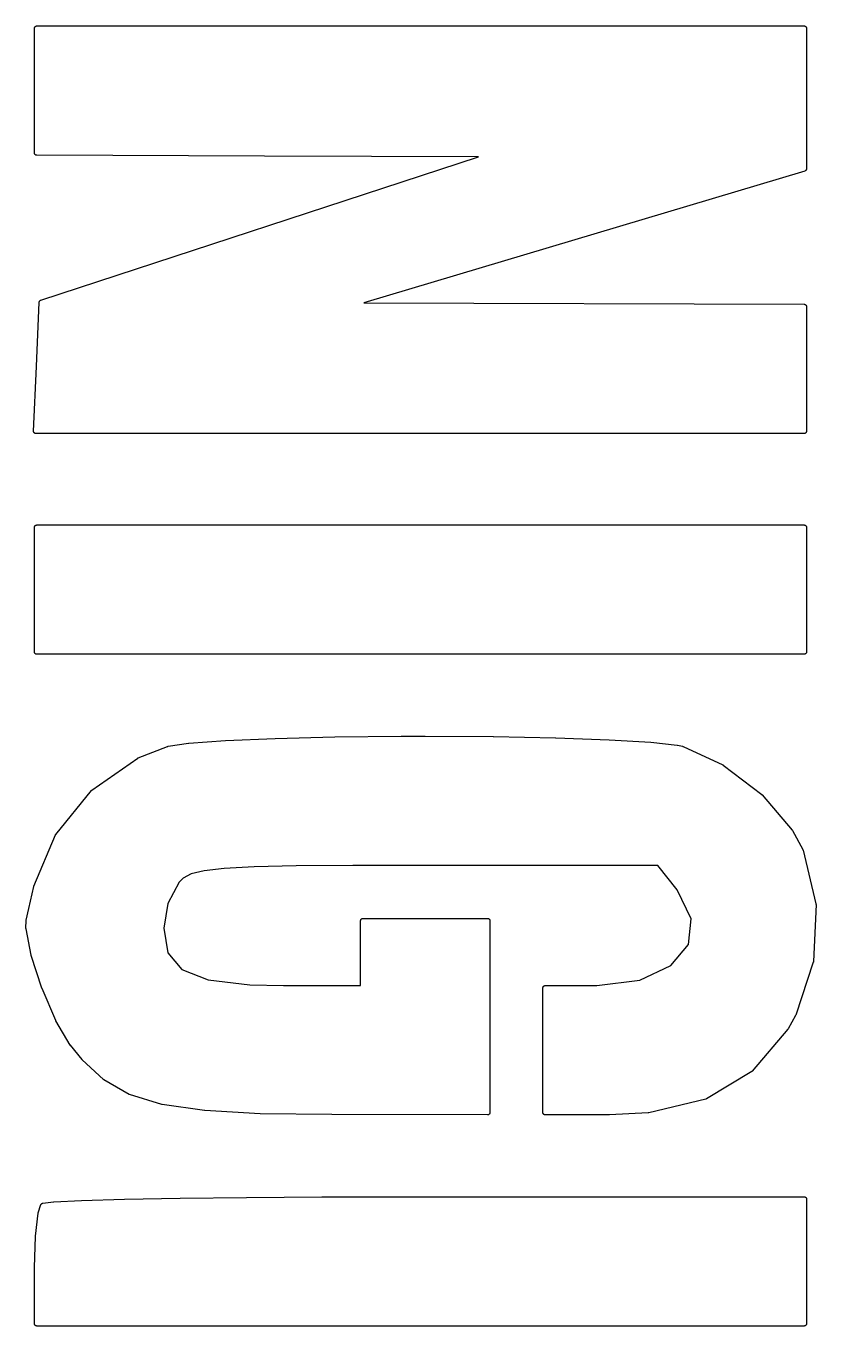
# Model space of a CAD drawing. Extents: x -1.2 to 49.3, y 2.3 to 45.6.
# Drawn here: x 38.647 to 40.39, y 13.244 to 16.111 of the extents above; entities that cross this region are included whole.
import ezdxf

# ---------------------------------------------------------------- set-up
doc = ezdxf.new("R2010")
doc.units = 0
doc.layers.add('BLACK', color=7, linetype='CONTINUOUS')

msp = doc.modelspace()

# ---------------------------------------------------------------- linework, layer by layer
at = {"layer": 'BLACK', "linetype": 'CONTINUOUS'}
for p, q in [((38.6653, 16.1064), (38.6654, 16.1069)), ((38.6653, 15.8312), (38.6653, 16.1064)), ((38.6654, 16.1074), (38.6656, 16.1079)), ((38.6654, 16.1073), (38.6654, 16.1074)), ((38.6654, 16.1074), (38.6654, 16.1074)), ((38.6654, 16.1069), (38.6654, 16.1073)), ((38.6656, 16.1079), (38.6657, 16.1083)), ((38.6657, 16.1083), (38.666, 16.1088)), ((38.6657, 16.1083), (38.6657, 16.1083)), ((38.6657, 16.1083), (38.6657, 16.1083)), ((38.666, 16.1088), (38.6662, 16.1091)), ((38.6662, 16.1092), (38.6665, 16.1095)), ((38.6662, 16.1091), (38.6662, 16.1092)), ((38.6662, 16.1091), (38.6662, 16.1091)), ((38.6665, 16.1095), (38.6668, 16.1099)), ((38.6668, 16.1099), (38.6672, 16.1102)), ((38.6668, 16.1099), (38.6668, 16.1099)), ((38.6668, 16.1099), (38.6668, 16.1099)), ((38.6672, 16.1102), (38.6676, 16.1105)), ((38.6676, 16.1105), (38.668, 16.1107)), ((38.6676, 16.1105), (38.6676, 16.1105)), ((38.6676, 16.1105), (38.6676, 16.1105)), ((38.668, 16.1107), (38.6684, 16.111)), ((38.6684, 16.111), (38.6684, 16.111)), ((38.6684, 16.111), (38.6685, 16.111)), ((38.6685, 16.111), (38.6689, 16.1111)), ((38.6689, 16.1111), (38.6694, 16.1112)), ((38.6694, 16.1112), (38.6698, 16.1113)), ((38.6694, 16.1112), (38.6694, 16.1112)), ((38.6694, 16.1112), (38.6694, 16.1112)), ((38.6698, 16.1113), (38.6703, 16.1113)), ((38.6703, 16.1113), (40.3637, 16.1113)), ((40.3637, 16.1113), (40.3642, 16.1113)), ((40.3642, 16.1113), (40.3647, 16.1112)), ((40.3647, 16.1112), (40.3647, 16.1112)), ((40.3647, 16.1112), (40.3647, 16.1112)), ((40.3647, 16.1112), (40.3652, 16.1111)), ((40.3652, 16.1111), (40.3656, 16.1109)), ((40.3656, 16.1109), (40.3656, 16.1109)), ((40.3656, 16.1109), (40.3656, 16.1109)), ((40.3656, 16.1109), (40.3661, 16.1107)), ((40.3661, 16.1107), (40.3665, 16.1105)), ((40.3665, 16.1105), (40.3665, 16.1105)), ((40.3665, 16.1105), (40.3665, 16.1105)), ((40.3665, 16.1105), (40.3669, 16.1102)), ((40.3669, 16.1102), (40.3672, 16.1099)), ((40.3672, 16.1099), (40.3672, 16.1098)), ((40.3672, 16.1098), (40.3672, 16.1098)), ((40.3672, 16.1098), (40.3675, 16.1095)), ((40.3675, 16.1095), (40.3678, 16.1091)), ((40.3678, 16.1091), (40.3678, 16.1091)), ((40.3678, 16.1091), (40.3678, 16.1091)), ((40.3678, 16.1091), (40.3681, 16.1087)), ((40.3681, 16.1087), (40.3683, 16.1082)), ((40.3683, 16.1082), (40.3683, 16.1082)), ((40.3683, 16.1082), (40.3683, 16.1082)), ((40.3683, 16.1082), (40.3684, 16.1078)), ((40.3684, 16.1078), (40.3686, 16.1073)), ((40.3686, 16.1073), (40.3686, 16.1073)), ((40.3686, 16.1073), (40.3686, 16.1073)), ((40.3686, 16.1073), (40.3686, 16.1069)), ((40.3686, 16.1069), (40.3687, 16.1063)), ((40.3687, 16.1063), (40.3687, 15.7961)), ((38.6654, 15.8307), (38.6653, 15.8312)), ((38.6654, 15.8302), (38.6654, 15.8307)), ((38.6656, 15.8297), (38.6654, 15.8302)), ((38.6654, 15.8302), (38.6654, 15.8302)), ((38.6654, 15.8302), (38.6654, 15.8302)), ((38.6657, 15.8293), (38.6656, 15.8297)), ((38.6659, 15.8289), (38.6657, 15.8293)), ((38.6657, 15.8293), (38.6657, 15.8293)), ((38.6657, 15.8293), (38.6657, 15.8293)), ((38.6661, 15.8284), (38.6659, 15.8289)), ((38.6662, 15.8284), (38.6661, 15.8284)), ((38.6665, 15.828), (38.6662, 15.8284)), ((38.6662, 15.8284), (38.6662, 15.8284)), ((38.6667, 15.8277), (38.6665, 15.828)), ((38.6668, 15.8277), (38.6667, 15.8277)), ((38.6668, 15.8276), (38.6668, 15.8277)), ((38.6671, 15.8273), (38.6668, 15.8276)), ((38.6675, 15.827), (38.6671, 15.8273)), ((38.6679, 15.8268), (38.6675, 15.827)), ((38.6675, 15.827), (38.6675, 15.827)), ((38.6675, 15.827), (38.6675, 15.827)), ((38.6683, 15.8266), (38.6679, 15.8268)), ((38.6684, 15.8266), (38.6683, 15.8266)), ((38.6688, 15.8264), (38.6684, 15.8266)), ((38.6684, 15.8266), (38.6684, 15.8266)), ((38.6693, 15.8263), (38.6688, 15.8264)), ((38.6698, 15.8262), (38.6693, 15.8263)), ((38.6693, 15.8263), (38.6693, 15.8263)), ((38.6693, 15.8263), (38.6693, 15.8263)), ((38.6702, 15.8262), (38.6698, 15.8262)), ((38.6703, 15.8262), (38.6702, 15.8262)), ((39.173, 15.8244), (38.6703, 15.8262)), ((38.6794, 15.5067), (39.6447, 15.8227)), ((39.6447, 15.8227), (39.173, 15.8244)), ((39.173, 15.8244), (39.173, 15.8244)), ((40.3651, 15.7914), (39.3921, 15.5004)), ((40.3653, 15.7914), (40.3651, 15.7914)), ((40.3655, 15.7915), (40.3653, 15.7914)), ((40.3658, 15.7916), (40.3655, 15.7915)), ((40.366, 15.7917), (40.3658, 15.7916)), ((40.3662, 15.7919), (40.366, 15.7917)), ((40.3664, 15.792), (40.3662, 15.7919)), ((40.3666, 15.7921), (40.3664, 15.792)), ((40.3668, 15.7923), (40.3666, 15.7921)), ((40.367, 15.7924), (40.3668, 15.7923)), ((40.3672, 15.7926), (40.367, 15.7924)), ((40.3673, 15.7928), (40.3672, 15.7926)), ((40.3675, 15.793), (40.3673, 15.7928)), ((40.3676, 15.7931), (40.3675, 15.793)), ((40.3678, 15.7933), (40.3676, 15.7931)), ((40.3679, 15.7936), (40.3678, 15.7933)), ((40.3681, 15.7938), (40.3679, 15.7936)), ((40.3683, 15.7942), (40.3681, 15.794)), ((40.3681, 15.794), (40.3681, 15.7938)), ((40.3684, 15.7947), (40.3683, 15.7944)), ((40.3683, 15.7944), (40.3683, 15.7942)), ((40.3685, 15.7949), (40.3684, 15.7947)), ((40.3686, 15.7951), (40.3685, 15.7949)), ((40.3687, 15.7961), (40.3686, 15.7958)), ((40.3686, 15.7958), (40.3686, 15.7956)), ((40.3686, 15.7956), (40.3686, 15.7954)), ((40.3686, 15.7954), (40.3686, 15.7951)), ((38.6697, 15.3599), (38.6759, 15.5022)), ((38.6759, 15.5024), (38.676, 15.5028)), ((38.6759, 15.5023), (38.6759, 15.5024)), ((38.6759, 15.5022), (38.6759, 15.5023)), ((38.6759, 15.5023), (38.6759, 15.5023)), ((38.676, 15.5028), (38.6761, 15.5032)), ((38.6761, 15.5033), (38.6763, 15.5037)), ((38.6761, 15.5032), (38.6761, 15.5033)), ((38.6761, 15.5033), (38.6761, 15.5033)), ((38.6763, 15.5037), (38.6764, 15.5041)), ((38.6764, 15.5041), (38.6764, 15.5042)), ((38.6764, 15.5042), (38.6765, 15.5042)), ((38.6765, 15.5042), (38.6767, 15.5046)), ((38.6767, 15.5046), (38.6769, 15.505)), ((38.6769, 15.505), (38.677, 15.505)), ((38.677, 15.5051), (38.6773, 15.5054)), ((38.677, 15.505), (38.677, 15.5051)), ((38.6773, 15.5054), (38.6776, 15.5057)), ((38.6776, 15.5057), (38.6777, 15.5058)), ((38.6776, 15.5057), (38.6776, 15.5057)), ((38.6777, 15.5058), (38.678, 15.506)), ((38.678, 15.506), (38.6784, 15.5063)), ((38.6784, 15.5063), (38.6784, 15.5063)), ((38.6784, 15.5063), (38.6785, 15.5063)), ((38.6785, 15.5063), (38.6788, 15.5065)), ((38.6788, 15.5065), (38.6792, 15.5067)), ((38.6792, 15.5067), (38.6793, 15.5067)), ((38.6793, 15.5067), (38.6794, 15.5067)), ((39.3921, 15.5004), (40.3637, 15.4975)), ((40.3637, 15.4975), (40.3638, 15.4975)), ((40.3638, 15.4975), (40.3643, 15.4974)), ((40.3643, 15.4974), (40.3647, 15.4974)), ((40.3647, 15.4974), (40.3647, 15.4974)), ((40.3647, 15.4974), (40.3647, 15.4974)), ((40.3647, 15.4974), (40.3652, 15.4972)), ((40.3652, 15.4972), (40.3656, 15.4971)), ((40.3656, 15.4971), (40.3656, 15.4971)), ((40.3656, 15.4971), (40.3656, 15.4971)), ((40.3656, 15.4971), (40.3661, 15.4968)), ((40.3661, 15.4968), (40.3665, 15.4966)), ((40.3665, 15.4966), (40.3665, 15.4966)), ((40.3665, 15.4966), (40.3665, 15.4966)), ((40.3665, 15.4966), (40.3669, 15.4963)), ((40.3669, 15.4963), (40.3672, 15.496)), ((40.3672, 15.496), (40.3672, 15.496)), ((40.3672, 15.496), (40.3672, 15.496)), ((40.3672, 15.496), (40.3675, 15.4956)), ((40.3675, 15.4956), (40.3678, 15.4953)), ((40.3678, 15.4953), (40.3678, 15.4952)), ((40.3678, 15.4952), (40.3679, 15.4952)), ((40.3679, 15.4952), (40.3681, 15.4948)), ((40.3681, 15.4948), (40.3683, 15.4944)), ((40.3683, 15.4944), (40.3683, 15.4944)), ((40.3683, 15.4944), (40.3683, 15.4944)), ((40.3683, 15.4944), (40.3684, 15.4939)), ((40.3684, 15.4939), (40.3686, 15.4935)), ((40.3686, 15.4935), (40.3686, 15.4934)), ((40.3686, 15.4934), (40.3686, 15.4934)), ((40.3686, 15.4934), (40.3686, 15.4931)), ((40.3686, 15.4931), (40.3687, 15.4925)), ((40.3687, 15.4925), (40.3687, 15.2173)), ((38.6634, 15.2176), (38.6697, 15.3599)), ((38.6697, 15.3599), (38.6697, 15.3599)), ((38.6697, 15.3599), (38.6697, 15.3599)), ((38.6634, 15.2175), (38.6634, 15.2176)), ((38.6634, 15.2174), (38.6634, 15.2175)), ((38.6634, 15.217), (38.6634, 15.2174)), ((38.6635, 15.2166), (38.6634, 15.217)), ((38.6635, 15.2165), (38.6635, 15.2166)), ((38.6635, 15.2164), (38.6635, 15.2165)), ((38.6636, 15.216), (38.6635, 15.2164)), ((38.6637, 15.2156), (38.6636, 15.216)), ((38.6637, 15.2155), (38.6637, 15.2156)), ((38.6638, 15.2155), (38.6637, 15.2155)), ((38.6639, 15.2151), (38.6638, 15.2155)), ((38.6641, 15.2148), (38.6639, 15.2151)), ((38.6642, 15.2147), (38.6641, 15.2148)), ((38.6642, 15.2146), (38.6642, 15.2147)), ((38.6645, 15.2143), (38.6642, 15.2146)), ((38.6647, 15.214), (38.6645, 15.2143)), ((38.6648, 15.2139), (38.6647, 15.214)), ((38.6648, 15.2138), (38.6648, 15.2139)), ((38.6651, 15.2136), (38.6648, 15.2138)), ((38.6654, 15.2133), (38.6651, 15.2136)), ((38.6655, 15.2133), (38.6654, 15.2133)), ((38.6656, 15.2132), (38.6655, 15.2133)), ((38.6659, 15.213), (38.6656, 15.2132)), ((38.6663, 15.2128), (38.6659, 15.213)), ((38.6664, 15.2127), (38.6663, 15.2128)), ((38.6663, 15.2128), (38.6663, 15.2128)), ((38.6668, 15.2126), (38.6664, 15.2127)), ((38.6672, 15.2125), (38.6668, 15.2126)), ((38.6673, 15.2125), (38.6672, 15.2125)), ((38.6674, 15.2124), (38.6673, 15.2125)), ((38.6678, 15.2124), (38.6674, 15.2124)), ((38.6681, 15.2123), (38.6678, 15.2124)), ((38.6682, 15.2123), (38.6681, 15.2123)), ((38.6683, 15.2123), (38.6682, 15.2123)), ((40.3637, 15.2123), (38.6683, 15.2123)), ((40.3642, 15.2124), (40.3637, 15.2123)), ((40.3646, 15.2124), (40.3642, 15.2124)), ((40.3651, 15.2126), (40.3646, 15.2124)), ((40.3646, 15.2124), (40.3646, 15.2124)), ((40.3646, 15.2124), (40.3646, 15.2124)), ((40.3655, 15.2127), (40.3651, 15.2126)), ((40.3656, 15.2127), (40.3655, 15.2127)), ((40.366, 15.2129), (40.3656, 15.2127)), ((40.3656, 15.2127), (40.3656, 15.2127)), ((40.3664, 15.2131), (40.366, 15.2129)), ((40.3668, 15.2135), (40.3664, 15.2132)), ((40.3664, 15.2132), (40.3664, 15.2132)), ((40.3664, 15.2132), (40.3664, 15.2131)), ((40.3672, 15.2138), (40.3668, 15.2135)), ((40.3675, 15.2141), (40.3672, 15.2138)), ((40.3672, 15.2138), (40.3672, 15.2138)), ((40.3672, 15.2138), (40.3672, 15.2138)), ((40.3678, 15.2145), (40.3675, 15.2141)), ((40.368, 15.2149), (40.3678, 15.2145)), ((40.3678, 15.2145), (40.3678, 15.2145)), ((40.3678, 15.2145), (40.3678, 15.2145)), ((40.3683, 15.2154), (40.368, 15.2149)), ((40.3684, 15.2158), (40.3683, 15.2154)), ((40.3683, 15.2154), (40.3683, 15.2154)), ((40.3683, 15.2154), (40.3683, 15.2154)), ((40.3686, 15.2163), (40.3684, 15.2158)), ((40.3687, 15.2173), (40.3686, 15.2168)), ((40.3686, 15.2168), (40.3686, 15.2163)), ((40.3686, 15.2163), (40.3686, 15.2163)), ((40.3686, 15.2163), (40.3686, 15.2163)), ((38.6653, 15.0057), (38.6654, 15.0062)), ((38.6653, 14.7305), (38.6653, 15.0057)), ((38.6654, 15.0067), (38.6656, 15.0072)), ((38.6654, 15.0062), (38.6654, 15.0067)), ((38.6654, 15.0067), (38.6654, 15.0067)), ((38.6654, 15.0067), (38.6654, 15.0067)), ((38.6656, 15.0072), (38.6657, 15.0076)), ((38.6657, 15.0076), (38.666, 15.0081)), ((38.6657, 15.0076), (38.6657, 15.0076)), ((38.6657, 15.0076), (38.6657, 15.0076)), ((38.666, 15.0081), (38.6662, 15.0085)), ((38.6662, 15.0085), (38.6665, 15.0089)), ((38.6662, 15.0085), (38.6662, 15.0085)), ((38.6662, 15.0085), (38.6662, 15.0085)), ((38.6665, 15.0089), (38.6668, 15.0092)), ((38.6668, 15.0092), (38.6672, 15.0095)), ((38.6668, 15.0092), (38.6668, 15.0092)), ((38.6668, 15.0092), (38.6668, 15.0092)), ((38.6672, 15.0095), (38.6676, 15.0098)), ((38.6676, 15.0099), (38.668, 15.0101)), ((38.6676, 15.0098), (38.6676, 15.0099)), ((38.6676, 15.0098), (38.6676, 15.0098)), ((38.668, 15.0101), (38.6684, 15.0103)), ((38.6684, 15.0103), (38.6684, 15.0103)), ((38.6684, 15.0103), (38.6685, 15.0103)), ((38.6685, 15.0103), (38.6689, 15.0104)), ((38.6689, 15.0104), (38.6694, 15.0106)), ((38.6694, 15.0106), (38.6694, 15.0106)), ((38.6694, 15.0106), (38.6694, 15.0106)), ((38.6694, 15.0106), (38.6698, 15.0106)), ((38.6698, 15.0106), (38.6703, 15.0107)), ((38.6703, 15.0107), (40.3637, 15.0107)), ((40.3637, 15.0107), (40.3642, 15.0106)), ((40.3642, 15.0106), (40.3647, 15.0106)), ((40.3647, 15.0106), (40.3647, 15.0106)), ((40.3647, 15.0106), (40.3647, 15.0106)), ((40.3647, 15.0106), (40.3652, 15.0104)), ((40.3652, 15.0104), (40.3656, 15.0103)), ((40.3656, 15.0103), (40.3656, 15.0103)), ((40.3656, 15.0103), (40.3656, 15.0103)), ((40.3656, 15.0103), (40.3661, 15.01)), ((40.3661, 15.01), (40.3665, 15.0098)), ((40.3665, 15.0098), (40.3665, 15.0098)), ((40.3665, 15.0098), (40.3665, 15.0098)), ((40.3665, 15.0098), (40.3669, 15.0095)), ((40.3669, 15.0095), (40.3672, 15.0092)), ((40.3672, 15.0092), (40.3672, 15.0092)), ((40.3672, 15.0092), (40.3672, 15.0092)), ((40.3672, 15.0092), (40.3675, 15.0088)), ((40.3675, 15.0088), (40.3678, 15.0084)), ((40.3678, 15.0084), (40.3678, 15.0084)), ((40.3678, 15.0084), (40.3678, 15.0084)), ((40.3678, 15.0084), (40.3681, 15.008)), ((40.3681, 15.008), (40.3683, 15.0076)), ((40.3683, 15.0076), (40.3683, 15.0076)), ((40.3683, 15.0076), (40.3683, 15.0075)), ((40.3683, 15.0075), (40.3684, 15.0071)), ((40.3684, 15.0071), (40.3686, 15.0066)), ((40.3686, 15.0066), (40.3686, 15.0066)), ((40.3686, 15.0066), (40.3686, 15.0066)), ((40.3686, 15.0066), (40.3686, 15.0062)), ((40.3686, 15.0062), (40.3687, 15.0057)), ((40.3687, 15.0057), (40.3687, 14.7304)), ((38.6654, 14.73), (38.6653, 14.7305)), ((38.6654, 14.7296), (38.6654, 14.73)), ((38.6654, 14.7295), (38.6654, 14.7296)), ((38.6656, 14.729), (38.6654, 14.7295)), ((38.6654, 14.7295), (38.6654, 14.7295)), ((38.6657, 14.7286), (38.6656, 14.729)), ((38.6659, 14.7282), (38.6657, 14.7286)), ((38.6657, 14.7286), (38.6657, 14.7286)), ((38.6657, 14.7286), (38.6657, 14.7286)), ((38.6661, 14.7278), (38.6659, 14.7282)), ((38.6662, 14.7277), (38.6661, 14.7278)), ((38.6665, 14.7273), (38.6662, 14.7277)), ((38.6662, 14.7277), (38.6662, 14.7277)), ((38.6668, 14.727), (38.6665, 14.7273)), ((38.6671, 14.7267), (38.6668, 14.727)), ((38.6668, 14.727), (38.6668, 14.727)), ((38.6668, 14.727), (38.6668, 14.727)), ((38.6675, 14.7264), (38.6671, 14.7267)), ((38.6679, 14.7262), (38.6675, 14.7264)), ((38.6675, 14.7264), (38.6675, 14.7264)), ((38.6675, 14.7264), (38.6675, 14.7264)), ((38.6684, 14.7259), (38.6679, 14.7262)), ((38.6688, 14.7258), (38.6684, 14.7259)), ((38.6684, 14.7259), (38.6684, 14.7259)), ((38.6684, 14.7259), (38.6684, 14.7259)), ((38.6693, 14.7256), (38.6688, 14.7258)), ((38.6698, 14.7256), (38.6693, 14.7256)), ((38.6693, 14.7256), (38.6693, 14.7256)), ((38.6693, 14.7256), (38.6693, 14.7256)), ((38.6703, 14.7255), (38.6698, 14.7256)), ((40.3637, 14.7255), (38.6703, 14.7255)), ((40.3642, 14.7256), (40.3637, 14.7255)), ((40.3646, 14.7256), (40.3642, 14.7256)), ((40.3651, 14.7257), (40.3646, 14.7256)), ((40.3646, 14.7256), (40.3646, 14.7256)), ((40.3646, 14.7256), (40.3646, 14.7256)), ((40.3655, 14.7259), (40.3651, 14.7257)), ((40.3656, 14.7259), (40.3655, 14.7259)), ((40.366, 14.7261), (40.3656, 14.7259)), ((40.3656, 14.7259), (40.3656, 14.7259)), ((40.3664, 14.7263), (40.366, 14.7261)), ((40.3668, 14.7267), (40.3664, 14.7263)), ((40.3664, 14.7263), (40.3664, 14.7263)), ((40.3664, 14.7263), (40.3664, 14.7263)), ((40.3672, 14.7269), (40.3668, 14.7267)), ((40.3675, 14.7273), (40.3672, 14.727)), ((40.3672, 14.727), (40.3672, 14.7269)), ((40.3672, 14.7269), (40.3672, 14.7269)), ((40.3678, 14.7277), (40.3675, 14.7273)), ((40.368, 14.728), (40.3678, 14.7277)), ((40.3678, 14.7277), (40.3678, 14.7277)), ((40.3678, 14.7277), (40.3678, 14.7277)), ((40.3683, 14.7285), (40.368, 14.728)), ((40.3684, 14.729), (40.3683, 14.7286)), ((40.3683, 14.7286), (40.3683, 14.7285)), ((40.3683, 14.7285), (40.3683, 14.7285)), ((40.3686, 14.7295), (40.3684, 14.729)), ((40.3687, 14.7304), (40.3686, 14.7299)), ((40.3686, 14.7299), (40.3686, 14.7295)), ((40.3686, 14.7295), (40.3686, 14.7295)), ((40.3686, 14.7295), (40.3686, 14.7295)), ((39.0868, 14.5351), (39.1963, 14.5397)), ((39.1963, 14.5397), (39.1964, 14.5397)), ((39.1964, 14.5397), (39.3278, 14.543)), ((39.1964, 14.5397), (39.1964, 14.5397)), ((39.1964, 14.5397), (39.1964, 14.5397)), ((39.3278, 14.543), (39.3279, 14.543)), ((39.3279, 14.543), (39.4743, 14.5446)), ((39.4743, 14.5446), (39.4744, 14.5446)), ((39.4744, 14.5446), (39.5276, 14.5448)), ((39.5276, 14.5448), (39.5276, 14.5448)), ((39.5276, 14.5448), (39.6777, 14.5438)), ((39.6777, 14.5438), (39.6778, 14.5438)), ((39.6778, 14.5438), (39.6778, 14.5438)), ((39.6778, 14.5438), (39.8152, 14.5411)), ((39.8152, 14.5411), (39.8153, 14.5411)), ((39.8153, 14.5411), (39.8153, 14.5411)), ((39.8153, 14.5411), (39.8153, 14.5411)), ((39.8153, 14.5411), (39.9332, 14.5368)), ((38.8941, 14.4971), (38.959, 14.5222)), ((38.959, 14.5222), (38.9591, 14.5222)), ((38.9591, 14.5223), (38.9595, 14.5224)), ((38.9591, 14.5222), (38.9591, 14.5223)), ((38.9591, 14.5223), (38.9591, 14.5223)), ((38.9595, 14.5224), (38.96, 14.5225)), ((38.96, 14.5225), (38.96, 14.5225)), ((38.96, 14.5225), (38.9601, 14.5225)), ((38.9601, 14.5225), (39.0054, 14.5292)), ((39.0054, 14.5292), (39.0055, 14.5292)), ((39.0055, 14.5292), (39.0056, 14.5292)), ((39.0056, 14.5292), (39.0058, 14.5292)), ((39.0058, 14.5292), (39.0866, 14.5351)), ((39.0866, 14.5351), (39.0867, 14.5351)), ((39.0867, 14.5351), (39.0867, 14.5351)), ((39.0867, 14.5351), (39.0868, 14.5351)), ((39.9332, 14.5368), (39.9332, 14.5368)), ((39.9332, 14.5368), (39.9333, 14.5368)), ((39.9333, 14.5368), (39.9333, 14.5368)), ((39.9333, 14.5368), (40.0249, 14.5314)), ((40.0249, 14.5314), (40.025, 14.5314)), ((40.025, 14.5314), (40.0251, 14.5314)), ((40.0251, 14.5314), (40.0251, 14.5314)), ((40.0251, 14.5314), (40.0836, 14.5249)), ((40.0836, 14.5249), (40.0837, 14.5249)), ((40.0837, 14.5249), (40.0839, 14.5249)), ((40.0839, 14.5249), (40.0841, 14.5249)), ((40.0841, 14.5249), (40.0954, 14.5225)), ((40.0954, 14.5225), (40.0955, 14.5224)), ((40.0955, 14.5224), (40.0955, 14.5224)), ((40.0955, 14.5224), (40.0955, 14.5224)), ((40.0955, 14.5224), (40.0959, 14.5223)), ((40.0959, 14.5223), (40.0964, 14.5221)), ((40.0964, 14.5221), (40.0964, 14.5221)), ((40.0964, 14.5221), (40.0965, 14.5221)), ((40.0965, 14.5221), (40.1843, 14.4818)), ((38.7921, 14.4258), (38.893, 14.4965)), ((38.893, 14.4965), (38.8931, 14.4965)), ((38.8931, 14.4965), (38.8931, 14.4966)), ((38.8931, 14.4966), (38.8932, 14.4966)), ((38.8932, 14.4966), (38.8935, 14.4968)), ((38.8935, 14.4968), (38.8939, 14.497)), ((38.8939, 14.497), (38.894, 14.497)), ((38.894, 14.497), (38.8941, 14.4971)), ((40.1843, 14.4818), (40.1843, 14.4818)), ((40.1843, 14.4818), (40.1844, 14.4818)), ((40.1844, 14.4818), (40.1844, 14.4817)), ((40.1844, 14.4817), (40.1848, 14.4815)), ((40.1848, 14.4815), (40.1852, 14.4813)), ((40.1852, 14.4813), (40.1852, 14.4812)), ((40.1852, 14.4812), (40.1852, 14.4812)), ((40.1852, 14.4812), (40.2699, 14.4158)), ((38.7123, 14.3281), (38.7911, 14.4249)), ((38.7911, 14.4249), (38.7912, 14.4249)), ((38.7912, 14.4249), (38.7913, 14.425)), ((38.7913, 14.425), (38.7914, 14.4252)), ((38.7914, 14.4252), (38.7916, 14.4254)), ((38.7916, 14.4254), (38.7918, 14.4256)), ((38.7918, 14.4256), (38.792, 14.4257)), ((38.792, 14.4257), (38.7921, 14.4258)), ((40.2699, 14.4158), (40.27, 14.4158)), ((40.27, 14.4158), (40.2704, 14.4154)), ((40.2704, 14.4154), (40.2707, 14.4151)), ((40.2707, 14.4151), (40.2707, 14.4151)), ((40.2707, 14.4151), (40.2707, 14.4151)), ((40.2707, 14.4151), (40.2707, 14.4151)), ((40.2707, 14.4151), (40.3371, 14.3377)), ((40.3371, 14.3377), (40.3372, 14.3377)), ((40.3372, 14.3377), (40.3372, 14.3377)), ((40.3372, 14.3377), (40.3372, 14.3377)), ((40.3372, 14.3377), (40.3374, 14.3373)), ((38.6642, 14.2138), (38.7115, 14.3269)), ((38.7115, 14.3269), (38.7116, 14.3269)), ((38.7116, 14.3269), (38.7117, 14.3271)), ((38.7117, 14.3273), (38.7119, 14.3275)), ((38.7117, 14.3271), (38.7117, 14.3273)), ((38.7119, 14.3275), (38.712, 14.3278)), ((38.712, 14.3278), (38.7122, 14.3279)), ((38.7122, 14.3279), (38.7123, 14.3281)), ((40.3374, 14.3373), (40.3377, 14.3369)), ((40.3377, 14.3369), (40.3377, 14.3369)), ((40.3377, 14.3369), (40.3377, 14.3369)), ((40.3377, 14.3369), (40.3606, 14.2947)), ((40.3606, 14.2947), (40.3607, 14.2946)), ((40.3607, 14.2946), (40.3607, 14.2945)), ((40.3607, 14.2945), (40.3608, 14.2944)), ((40.3608, 14.2944), (40.3609, 14.2941)), ((40.3609, 14.2941), (40.361, 14.2937)), ((40.361, 14.2937), (40.3611, 14.2936)), ((40.3611, 14.2936), (40.3611, 14.2935)), ((40.3611, 14.2935), (40.3895, 14.1749)), ((39.0841, 14.2533), (39.0394, 14.2481)), ((39.1502, 14.2567), (39.0841, 14.2533)), ((39.243, 14.2587), (39.1502, 14.2567)), ((39.3677, 14.2596), (39.243, 14.2587)), ((39.5293, 14.2598), (39.3677, 14.2596)), ((40.0407, 14.2598), (39.5293, 14.2598)), ((40.0832, 14.2057), (40.0407, 14.2598)), ((38.9846, 14.2231), (38.9598, 14.1755)), ((38.9937, 14.2316), (38.9846, 14.2231)), ((39.0111, 14.2409), (38.9937, 14.2316)), ((39.0394, 14.2481), (39.0111, 14.2409)), ((38.6526, 14.165), (38.6639, 14.2129)), ((38.6639, 14.2129), (38.664, 14.2131)), ((38.6639, 14.2129), (38.6639, 14.2129)), ((38.6639, 14.2129), (38.6639, 14.2129)), ((38.664, 14.2132), (38.6641, 14.2135)), ((38.664, 14.2131), (38.664, 14.2132)), ((38.6641, 14.2135), (38.6642, 14.2138)), ((40.1143, 14.142), (40.0832, 14.2057)), ((38.9598, 14.1755), (38.9506, 14.1215)), ((40.3897, 14.1735), (40.384, 14.0479)), ((40.3895, 14.1749), (40.3895, 14.1748)), ((40.3895, 14.1748), (40.3896, 14.1746)), ((40.3896, 14.1746), (40.3896, 14.1744)), ((40.3896, 14.1744), (40.3896, 14.1741)), ((40.3896, 14.1741), (40.3897, 14.1738)), ((40.3897, 14.1738), (40.3897, 14.1736)), ((40.3897, 14.1736), (40.3897, 14.1735)), ((38.6466, 14.1213), (38.6469, 14.1379)), ((38.6469, 14.1385), (38.647, 14.1389)), ((38.6469, 14.138), (38.6469, 14.1385)), ((38.6469, 14.1379), (38.6469, 14.138)), ((38.647, 14.1389), (38.6526, 14.1649)), ((38.6526, 14.1649), (38.6526, 14.165)), ((38.6526, 14.165), (38.6526, 14.165)), ((38.6526, 14.165), (38.6526, 14.165)), ((39.385, 14.1379), (39.3851, 14.1384)), ((39.385, 13.9947), (39.385, 14.1379)), ((39.3851, 14.1389), (39.3853, 14.1394)), ((39.3851, 14.1388), (39.3851, 14.1389)), ((39.3851, 14.1389), (39.3851, 14.1389)), ((39.3851, 14.1384), (39.3851, 14.1388)), ((39.3853, 14.1394), (39.3854, 14.1398)), ((39.3854, 14.1398), (39.3857, 14.1403)), ((39.3854, 14.1398), (39.3854, 14.1398)), ((39.3854, 14.1398), (39.3854, 14.1398)), ((39.3857, 14.1403), (39.3859, 14.1406)), ((39.3859, 14.1407), (39.3862, 14.141)), ((39.3859, 14.1406), (39.3859, 14.1407)), ((39.3859, 14.1406), (39.3859, 14.1406)), ((39.3862, 14.141), (39.3865, 14.1414)), ((39.3865, 14.1414), (39.3868, 14.1417)), ((39.3865, 14.1414), (39.3865, 14.1414)), ((39.3865, 14.1414), (39.3865, 14.1414)), ((39.3868, 14.1417), (39.3872, 14.142)), ((39.3872, 14.142), (39.3872, 14.142)), ((39.3872, 14.142), (39.3873, 14.142)), ((39.3873, 14.142), (39.3877, 14.1422)), ((39.3877, 14.1422), (39.3881, 14.1425)), ((39.3881, 14.1425), (39.3885, 14.1426)), ((39.3881, 14.1425), (39.3881, 14.1425)), ((39.3881, 14.1425), (39.3881, 14.1425)), ((39.3885, 14.1426), (39.389, 14.1427)), ((39.389, 14.1427), (39.389, 14.1427)), ((39.389, 14.1427), (39.3891, 14.1427)), ((39.3891, 14.1427), (39.3895, 14.1428)), ((39.3895, 14.1428), (39.39, 14.1428)), ((39.39, 14.1428), (39.6652, 14.1428)), ((39.6652, 14.1428), (39.6657, 14.1428)), ((39.6657, 14.1428), (39.6662, 14.1427)), ((39.6662, 14.1427), (39.6662, 14.1427)), ((39.6662, 14.1427), (39.6662, 14.1427)), ((39.6662, 14.1427), (39.6667, 14.1426)), ((39.6667, 14.1426), (39.6671, 14.1424)), ((39.6671, 14.1424), (39.6671, 14.1424)), ((39.6671, 14.1424), (39.6671, 14.1424)), ((39.6671, 14.1424), (39.6676, 14.1422)), ((39.6676, 14.1422), (39.668, 14.142)), ((39.668, 14.142), (39.668, 14.142)), ((39.668, 14.142), (39.668, 14.142)), ((39.668, 14.142), (39.6684, 14.1416)), ((39.6684, 14.1416), (39.6687, 14.1414)), ((39.6687, 14.1414), (39.6687, 14.1413)), ((39.6687, 14.1413), (39.6687, 14.1413)), ((39.6687, 14.1413), (39.669, 14.141)), ((39.669, 14.141), (39.6693, 14.1406)), ((39.6693, 14.1406), (39.6693, 14.1406)), ((39.6693, 14.1406), (39.6694, 14.1406)), ((39.6694, 14.1406), (39.6696, 14.1402)), ((39.6696, 14.1402), (39.6698, 14.1397)), ((39.6698, 14.1397), (39.6698, 14.1397)), ((39.6698, 14.1397), (39.6698, 14.1397)), ((39.6698, 14.1397), (39.6699, 14.1393)), ((39.6699, 14.1393), (39.6701, 14.1388)), ((39.6701, 14.1388), (39.6701, 14.1388)), ((39.6701, 14.1388), (39.6701, 14.1388)), ((39.6701, 14.1388), (39.6701, 14.1384)), ((39.6701, 14.1384), (39.6702, 14.1378)), ((39.6702, 14.1378), (39.6702, 13.7144)), ((40.1083, 14.0853), (40.1143, 14.142)), ((38.6466, 14.1207), (38.6466, 14.1213)), ((38.6466, 14.1213), (38.6466, 14.1213)), ((38.6466, 14.1203), (38.6466, 14.1207)), ((38.6467, 14.1202), (38.6466, 14.1203)), ((38.6466, 14.1203), (38.6466, 14.1203)), ((38.6466, 14.1203), (38.6466, 14.1203)), ((38.6581, 14.062), (38.6467, 14.1202)), ((38.9506, 14.1215), (38.9598, 14.0671)), ((40.0696, 14.0387), (40.1083, 14.0853)), ((38.6581, 14.0617), (38.6581, 14.062)), ((38.6582, 14.0615), (38.6581, 14.0617)), ((38.6582, 14.0614), (38.6582, 14.0615)), ((38.6819, 13.9889), (38.6582, 14.0614)), ((38.9598, 14.0671), (38.9902, 14.0302)), ((38.9902, 14.0302), (39.0484, 14.0073)), ((40.001, 14.0066), (40.0696, 14.0387)), ((40.3837, 14.0465), (40.3452, 13.9295)), ((40.3838, 14.0467), (40.3837, 14.0465)), ((40.3839, 14.0472), (40.3838, 14.0468)), ((40.3838, 14.0468), (40.3838, 14.0467)), ((40.384, 14.0476), (40.3839, 14.0475)), ((40.3839, 14.0475), (40.3839, 14.0472)), ((40.384, 14.0479), (40.384, 14.0478)), ((40.384, 14.0478), (40.384, 14.0476)), ((39.0484, 14.0073), (39.1406, 13.9963)), ((39.1406, 13.9963), (39.2149, 13.9947)), ((39.2149, 13.9947), (39.385, 13.9947)), ((39.7887, 13.9932), (39.789, 13.9935)), ((39.789, 13.9935), (39.7894, 13.9938)), ((39.7894, 13.9939), (39.7898, 13.9941)), ((39.7894, 13.9938), (39.7894, 13.9939)), ((39.7894, 13.9938), (39.7894, 13.9938)), ((39.7898, 13.9941), (39.7903, 13.9943)), ((39.7903, 13.9943), (39.7907, 13.9944)), ((39.7903, 13.9943), (39.7903, 13.9943)), ((39.7903, 13.9943), (39.7903, 13.9943)), ((39.7907, 13.9944), (39.7912, 13.9946)), ((39.7912, 13.9946), (39.7912, 13.9946)), ((39.7912, 13.9946), (39.7912, 13.9946)), ((39.7912, 13.9946), (39.7917, 13.9946)), ((39.7917, 13.9946), (39.7922, 13.9947)), ((39.7922, 13.9947), (39.9059, 13.9947)), ((39.9059, 13.9947), (40.001, 14.0066)), ((38.682, 13.9887), (38.6819, 13.9889)), ((38.6821, 13.9885), (38.682, 13.9887)), ((38.6821, 13.9884), (38.6821, 13.9885)), ((38.7125, 13.9175), (38.6821, 13.9884)), ((39.7872, 13.9902), (39.7873, 13.9907)), ((39.7872, 13.9897), (39.7872, 13.9902)), ((39.7872, 13.7145), (39.7872, 13.9897)), ((39.7873, 13.9907), (39.7875, 13.9913)), ((39.7873, 13.9907), (39.7873, 13.9907)), ((39.7873, 13.9907), (39.7873, 13.9907)), ((39.7875, 13.9913), (39.7876, 13.9916)), ((39.7876, 13.9916), (39.7878, 13.9921)), ((39.7876, 13.9916), (39.7876, 13.9916)), ((39.7876, 13.9916), (39.7876, 13.9916)), ((39.7878, 13.9921), (39.788, 13.9925)), ((39.788, 13.9925), (39.7883, 13.9929)), ((39.788, 13.9925), (39.788, 13.9925)), ((39.788, 13.9925), (39.788, 13.9925)), ((39.7883, 13.9929), (39.7886, 13.9932)), ((39.7886, 13.9932), (39.7887, 13.9932)), ((39.7887, 13.9932), (39.7887, 13.9932)), ((38.7126, 13.9173), (38.7125, 13.9175)), ((38.7127, 13.917), (38.7126, 13.9173)), ((38.7128, 13.9169), (38.7127, 13.917)), ((38.7441, 13.8635), (38.7128, 13.9169)), ((40.3448, 13.9286), (40.3281, 13.8991)), ((40.345, 13.9291), (40.3448, 13.9286)), ((40.3452, 13.9295), (40.345, 13.9291)), ((40.3452, 13.9295), (40.3452, 13.9295)), ((40.3452, 13.9295), (40.3452, 13.9295)), ((40.3452, 13.9295), (40.3452, 13.9295)), ((40.3452, 13.9295), (40.3452, 13.9295)), ((40.3275, 13.8984), (40.249, 13.806)), ((40.3278, 13.8987), (40.3275, 13.8984)), ((40.328, 13.8991), (40.3278, 13.8987)), ((40.3281, 13.8991), (40.328, 13.8991)), ((38.7443, 13.8633), (38.7441, 13.8635)), ((38.7445, 13.863), (38.7443, 13.8633)), ((38.7446, 13.8629), (38.7445, 13.863)), ((38.7704, 13.8314), (38.7446, 13.8629)), ((38.7706, 13.8312), (38.7704, 13.8314)), ((38.7708, 13.8309), (38.7706, 13.8312)), ((38.8177, 13.7872), (38.7708, 13.8309)), ((38.7708, 13.8309), (38.7708, 13.8309)), ((40.2478, 13.805), (40.1478, 13.7448)), ((40.248, 13.8051), (40.2478, 13.805)), ((40.2483, 13.8053), (40.248, 13.8051)), ((40.2484, 13.8054), (40.2483, 13.8053)), ((40.2486, 13.8055), (40.2484, 13.8054)), ((40.2488, 13.8057), (40.2486, 13.8055)), ((40.249, 13.8059), (40.2488, 13.8057)), ((40.249, 13.806), (40.249, 13.8059)), ((38.8178, 13.7871), (38.8177, 13.7872)), ((38.8177, 13.7872), (38.8177, 13.7872)), ((38.8181, 13.7869), (38.8178, 13.7871)), ((38.8185, 13.7866), (38.8181, 13.7869)), ((38.8186, 13.7866), (38.8185, 13.7866)), ((38.8185, 13.7866), (38.8185, 13.7866)), ((38.8186, 13.7865), (38.8186, 13.7866)), ((38.8743, 13.7547), (38.8186, 13.7865)), ((38.8748, 13.7545), (38.8743, 13.7547)), ((38.8743, 13.7547), (38.8743, 13.7547)), ((38.8743, 13.7547), (38.8743, 13.7547)), ((38.8752, 13.7543), (38.8748, 13.7545)), ((38.8753, 13.7543), (38.8752, 13.7543)), ((38.8752, 13.7543), (38.8752, 13.7543)), ((38.8752, 13.7543), (38.8752, 13.7543)), ((38.9465, 13.7325), (38.8753, 13.7543)), ((40.1464, 13.7442), (40.0206, 13.7141)), ((40.1466, 13.7443), (40.1464, 13.7442)), ((40.1469, 13.7443), (40.1466, 13.7443)), ((40.1471, 13.7444), (40.1469, 13.7443)), ((40.1473, 13.7445), (40.1471, 13.7444)), ((40.1475, 13.7446), (40.1473, 13.7445)), ((40.1478, 13.7447), (40.1475, 13.7446)), ((40.1478, 13.7448), (40.1478, 13.7447)), ((38.9468, 13.7324), (38.9465, 13.7325)), ((38.9471, 13.7324), (38.9468, 13.7324)), ((38.9472, 13.7323), (38.9471, 13.7324)), ((39.0406, 13.7189), (38.9472, 13.7323)), ((39.0407, 13.7189), (39.0406, 13.7189)), ((39.0409, 13.7189), (39.0407, 13.7189)), ((39.041, 13.7189), (39.0409, 13.7189)), ((39.1632, 13.712), (39.041, 13.7189)), ((39.1633, 13.712), (39.1632, 13.712)), ((39.1634, 13.712), (39.1633, 13.712)), ((39.1633, 13.712), (39.1633, 13.712)), ((39.3211, 13.71), (39.1634, 13.712)), ((39.3212, 13.71), (39.3211, 13.71)), ((39.6651, 13.7095), (39.3212, 13.71)), ((39.6652, 13.7095), (39.6651, 13.7095)), ((39.6656, 13.7095), (39.6652, 13.7095)), ((39.6661, 13.7096), (39.6656, 13.7095)), ((39.6666, 13.7097), (39.6661, 13.7096)), ((39.6661, 13.7096), (39.6661, 13.7096)), ((39.6661, 13.7096), (39.6661, 13.7096)), ((39.667, 13.7099), (39.6666, 13.7097)), ((39.6671, 13.7099), (39.667, 13.7099)), ((39.667, 13.7099), (39.667, 13.7099)), ((39.6675, 13.7101), (39.6671, 13.7099)), ((39.6679, 13.7103), (39.6675, 13.7101)), ((39.6683, 13.7107), (39.6679, 13.7103)), ((39.6679, 13.7103), (39.6679, 13.7103)), ((39.6679, 13.7103), (39.6679, 13.7103)), ((39.6687, 13.7109), (39.6683, 13.7107)), ((39.669, 13.7114), (39.6687, 13.7109)), ((39.6687, 13.7109), (39.6687, 13.7109)), ((39.6687, 13.7109), (39.6687, 13.7109)), ((39.6693, 13.7117), (39.669, 13.7114)), ((39.6695, 13.712), (39.6693, 13.7117)), ((39.6693, 13.7117), (39.6693, 13.7117)), ((39.6693, 13.7117), (39.6693, 13.7117)), ((39.6698, 13.7125), (39.6695, 13.712)), ((39.6699, 13.7128), (39.6698, 13.7126)), ((39.6698, 13.7126), (39.6698, 13.7125)), ((39.6698, 13.7125), (39.6698, 13.7125)), ((39.6701, 13.7135), (39.6699, 13.7128)), ((39.6702, 13.7144), (39.6701, 13.7139)), ((39.6701, 13.7139), (39.6701, 13.7135)), ((39.6701, 13.7135), (39.6701, 13.7135)), ((39.6701, 13.7135), (39.6701, 13.7135)), ((39.7872, 13.714), (39.7872, 13.7145)), ((39.7873, 13.7136), (39.7872, 13.714)), ((39.7873, 13.7135), (39.7873, 13.7136)), ((39.7874, 13.713), (39.7873, 13.7135)), ((39.7873, 13.7135), (39.7873, 13.7135)), ((39.7875, 13.7126), (39.7874, 13.713)), ((39.7878, 13.7122), (39.7875, 13.7126)), ((39.7875, 13.7126), (39.7875, 13.7126)), ((39.7875, 13.7126), (39.7875, 13.7126)), ((39.788, 13.7118), (39.7878, 13.7122)), ((39.788, 13.7117), (39.788, 13.7118)), ((39.7883, 13.7113), (39.788, 13.7117)), ((39.788, 13.7117), (39.788, 13.7117)), ((39.7886, 13.711), (39.7883, 13.7113)), ((39.789, 13.7107), (39.7886, 13.711)), ((39.7886, 13.711), (39.7886, 13.711)), ((39.7886, 13.711), (39.7886, 13.711)), ((39.7893, 13.7104), (39.789, 13.7107)), ((39.7894, 13.7104), (39.7893, 13.7104)), ((39.7897, 13.7102), (39.7894, 13.7104)), ((39.7894, 13.7104), (39.7894, 13.7104)), ((39.7902, 13.7099), (39.7897, 13.7102)), ((39.7906, 13.7098), (39.7902, 13.7099)), ((39.7902, 13.7099), (39.7902, 13.7099)), ((39.7902, 13.7099), (39.7902, 13.7099)), ((39.7911, 13.7096), (39.7906, 13.7098)), ((39.7912, 13.7096), (39.7911, 13.7096)), ((39.7911, 13.7096), (39.7911, 13.7096)), ((39.7916, 13.7096), (39.7912, 13.7096)), ((39.7921, 13.7095), (39.7916, 13.7096)), ((39.9337, 13.7095), (39.7921, 13.7095)), ((39.9338, 13.7095), (39.9337, 13.7095)), ((39.9337, 13.7095), (39.9337, 13.7095)), ((39.9339, 13.7095), (39.9338, 13.7095)), ((40.0197, 13.714), (39.9339, 13.7095)), ((40.0201, 13.7141), (40.0197, 13.714)), ((40.0205, 13.7141), (40.0201, 13.7141)), ((40.0206, 13.7141), (40.0205, 13.7141)), ((40.0206, 13.7141), (40.0206, 13.7141)), ((40.0206, 13.7141), (40.0206, 13.7141)), ((40.0206, 13.7141), (40.0206, 13.7141)), ((38.6737, 13.4935), (38.6797, 13.5115)), ((38.6797, 13.5115), (38.6799, 13.5118)), ((38.6797, 13.5115), (38.6797, 13.5115)), ((38.6799, 13.5118), (38.68, 13.5121)), ((38.68, 13.5121), (38.6801, 13.5123)), ((38.6801, 13.5124), (38.6803, 13.5127)), ((38.6801, 13.5123), (38.6801, 13.5124)), ((38.6803, 13.5127), (38.6805, 13.5129)), ((38.6805, 13.5129), (38.6806, 13.5131)), ((38.6806, 13.5131), (38.6807, 13.5132)), ((38.6807, 13.5132), (38.6809, 13.5134)), ((38.6809, 13.5134), (38.6812, 13.5137)), ((38.6812, 13.5137), (38.6813, 13.5138)), ((38.6813, 13.5138), (38.6814, 13.5139)), ((38.6814, 13.5139), (38.6817, 13.514)), ((38.6817, 13.514), (38.682, 13.5142)), ((38.682, 13.5142), (38.6821, 13.5143)), ((38.6821, 13.5143), (38.6823, 13.5144)), ((38.6823, 13.5144), (38.6826, 13.5145)), ((38.6826, 13.5145), (38.6828, 13.5146)), ((38.6828, 13.5146), (38.683, 13.5147)), ((38.683, 13.5147), (38.6832, 13.5147)), ((38.6832, 13.5147), (38.6835, 13.5148)), ((38.6835, 13.5148), (38.6838, 13.5148)), ((38.6838, 13.5148), (38.7074, 13.518)), ((38.7074, 13.518), (38.7075, 13.518)), ((38.7075, 13.518), (38.7076, 13.518)), ((38.7076, 13.518), (38.7078, 13.518)), ((38.7078, 13.518), (38.7691, 13.5209)), ((38.7691, 13.5209), (38.7692, 13.5209)), ((38.7692, 13.5209), (38.8636, 13.5234)), ((38.7692, 13.5209), (38.7692, 13.5209)), ((38.7692, 13.5209), (38.7692, 13.5209)), ((38.8636, 13.5234), (38.8637, 13.5234)), ((38.8637, 13.5234), (38.9865, 13.5256)), ((38.8637, 13.5234), (38.8637, 13.5234)), ((38.9865, 13.5256), (38.9866, 13.5256)), ((38.9866, 13.5256), (39.1333, 13.5273)), ((38.9866, 13.5256), (38.9866, 13.5256)), ((39.1333, 13.5273), (39.2993, 13.5284)), ((39.1333, 13.5273), (39.1333, 13.5273)), ((39.2993, 13.5284), (39.4798, 13.529)), ((39.2993, 13.5284), (39.2993, 13.5284)), ((39.4798, 13.529), (39.4798, 13.529)), ((39.4798, 13.529), (39.5311, 13.529)), ((39.5311, 13.529), (40.3637, 13.529)), ((40.3637, 13.529), (40.3642, 13.5289)), ((40.3642, 13.5289), (40.3647, 13.5289)), ((40.3647, 13.5289), (40.3647, 13.5289)), ((40.3647, 13.5289), (40.3647, 13.5289)), ((40.3647, 13.5289), (40.3652, 13.5287)), ((40.3652, 13.5287), (40.3656, 13.5286)), ((40.3656, 13.5286), (40.3656, 13.5286)), ((40.3656, 13.5286), (40.3656, 13.5286)), ((40.3656, 13.5286), (40.3661, 13.5283)), ((40.3661, 13.5283), (40.3665, 13.5281)), ((40.3665, 13.5281), (40.3665, 13.5281)), ((40.3665, 13.5281), (40.3665, 13.5281)), ((40.3665, 13.5281), (40.3669, 13.5278)), ((40.3669, 13.5278), (40.3672, 13.5275)), ((40.3672, 13.5275), (40.3672, 13.5275)), ((40.3672, 13.5275), (40.3672, 13.5275)), ((40.3672, 13.5275), (40.3675, 13.5272)), ((40.3675, 13.5272), (40.3678, 13.5268)), ((40.3678, 13.5268), (40.3678, 13.5268)), ((40.3678, 13.5268), (40.3678, 13.5267)), ((40.3678, 13.5267), (40.3681, 13.5263)), ((40.3681, 13.5263), (40.3683, 13.5259)), ((40.3683, 13.5259), (40.3683, 13.5259)), ((40.3683, 13.5259), (40.3683, 13.5259)), ((40.3683, 13.5259), (40.3684, 13.5255)), ((40.3684, 13.5255), (40.3686, 13.525)), ((40.3686, 13.525), (40.3686, 13.525)), ((40.3686, 13.525), (40.3686, 13.5249)), ((40.3686, 13.5249), (40.3686, 13.5245)), ((40.3686, 13.5245), (40.3687, 13.524)), ((40.3687, 13.524), (40.3687, 13.2488)), ((38.6676, 13.4418), (38.6734, 13.4924)), ((38.6734, 13.4925), (38.6737, 13.4935)), ((38.6734, 13.4924), (38.6734, 13.4925)), ((38.6737, 13.4935), (38.6737, 13.4935)), ((38.6653, 13.3725), (38.6676, 13.4414)), ((38.6676, 13.4416), (38.6676, 13.4418)), ((38.6676, 13.4415), (38.6676, 13.4416)), ((38.6676, 13.4414), (38.6676, 13.4415)), ((38.6653, 13.3724), (38.6653, 13.3725)), ((38.6653, 13.2488), (38.6653, 13.3724)), ((38.6653, 13.3724), (38.6653, 13.3724)), ((38.6654, 13.2483), (38.6653, 13.2488)), ((38.6654, 13.2479), (38.6654, 13.2483)), ((38.6656, 13.2474), (38.6654, 13.2479)), ((38.6654, 13.2479), (38.6654, 13.2479)), ((38.6654, 13.2479), (38.6654, 13.2479)), ((40.3687, 13.2488), (40.3686, 13.2483)), ((40.3686, 13.2483), (40.3686, 13.2478)), ((38.6657, 13.247), (38.6656, 13.2474)), ((38.6657, 13.2469), (38.6657, 13.247)), ((38.6659, 13.2465), (38.6657, 13.2469)), ((38.6657, 13.2469), (38.6657, 13.2469)), ((38.6661, 13.2461), (38.6659, 13.2465)), ((38.6662, 13.2461), (38.6661, 13.2461)), ((38.6665, 13.2457), (38.6662, 13.2461)), ((38.6662, 13.2461), (38.6662, 13.2461)), ((38.6668, 13.2453), (38.6665, 13.2457)), ((38.6671, 13.245), (38.6668, 13.2453)), ((38.6668, 13.2453), (38.6668, 13.2453)), ((38.6668, 13.2453), (38.6668, 13.2453)), ((38.6675, 13.2447), (38.6671, 13.245)), ((38.6679, 13.2445), (38.6675, 13.2447)), ((38.6675, 13.2447), (38.6675, 13.2447)), ((38.6675, 13.2447), (38.6675, 13.2447)), ((38.6684, 13.2442), (38.6679, 13.2445)), ((38.6688, 13.2441), (38.6684, 13.2442)), ((38.6684, 13.2442), (38.6684, 13.2442)), ((38.6684, 13.2442), (38.6684, 13.2442)), ((38.6693, 13.2439), (38.6688, 13.2441)), ((38.6698, 13.2439), (38.6693, 13.2439)), ((38.6693, 13.2439), (38.6693, 13.2439)), ((38.6693, 13.2439), (38.6693, 13.2439)), ((38.6703, 13.2438), (38.6698, 13.2439)), ((40.3637, 13.2438), (38.6703, 13.2438)), ((40.3642, 13.2439), (40.3637, 13.2438)), ((40.3646, 13.2439), (40.3642, 13.2439)), ((40.3651, 13.2441), (40.3646, 13.2439)), ((40.3646, 13.2439), (40.3646, 13.2439)), ((40.3646, 13.2439), (40.3646, 13.2439)), ((40.3655, 13.2442), (40.3651, 13.2441)), ((40.3656, 13.2442), (40.3655, 13.2442)), ((40.366, 13.2444), (40.3656, 13.2442)), ((40.3656, 13.2442), (40.3656, 13.2442)), ((40.3664, 13.2446), (40.366, 13.2444)), ((40.3668, 13.245), (40.3664, 13.2447)), ((40.3664, 13.2447), (40.3664, 13.2447)), ((40.3664, 13.2447), (40.3664, 13.2446)), ((40.3672, 13.2453), (40.3668, 13.245)), ((40.3675, 13.2456), (40.3672, 13.2453)), ((40.3672, 13.2453), (40.3672, 13.2453)), ((40.3672, 13.2453), (40.3672, 13.2453)), ((40.3678, 13.246), (40.3675, 13.2456)), ((40.368, 13.2464), (40.3678, 13.246)), ((40.3678, 13.246), (40.3678, 13.246)), ((40.3678, 13.246), (40.3678, 13.246)), ((40.3683, 13.2469), (40.368, 13.2464)), ((40.3684, 13.2473), (40.3683, 13.2469)), ((40.3683, 13.2469), (40.3683, 13.2469)), ((40.3683, 13.2469), (40.3683, 13.2469)), ((40.3686, 13.2478), (40.3684, 13.2473)), ((40.3686, 13.2478), (40.3686, 13.2478)), ((40.3686, 13.2478), (40.3686, 13.2478))]:
    msp.add_line(p, q, dxfattribs=at)

doc.saveas('drawing.dxf')
